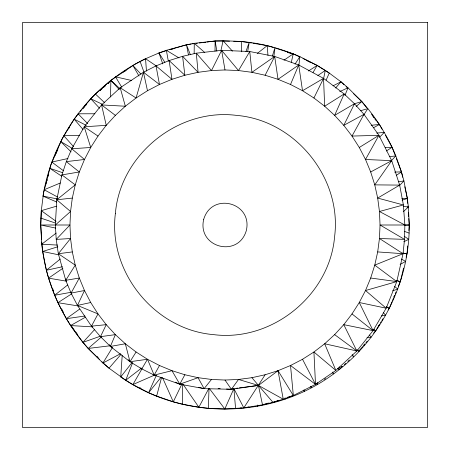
<?xml version="1.0" encoding="UTF-8"?>
<svg xmlns="http://www.w3.org/2000/svg" width="450" height="450" viewBox="0 0 450 450"><rect width="100%" height="100%" fill="white"/><g stroke="black" fill="none" stroke-linecap="round" stroke-linejoin="round"><path stroke-width="0.67" d="M215.016 51.227L215.117 40.995L229.539 41.181M194.147 53.708L194.276 43.312L215.117 40.995L223.082 40.742L241.251 41.451L248.743 42.553M78.817 113.158L74.166 119.149L62.286 138.521L50.766 165.021L43.566 192.825L41.293 210.662L40.731 225L41.738 244.232L42.643 251.488L46.378 270.276L48.566 278.151L54.652 295.256L57.915 302.698L66.324 318.69L70.588 325.558L82.941 342.366L88.194 348.446L102.926 363.032L109.024 368.19L125.73 380.239L132.868 384.581L148.618 392.681L156.645 396.101L173.289 401.805L182.548 404.224L198.861 407.25L208.322 408.313L224.814 408.971L243.804 407.88L262.496 404.831L272.953 402.328L283.241 399.218L293.332 395.511L315.512 384.373L335.863 370.434L356.861 350.978L373.072 330.626L386.179 308.199L396.782 281.599L403.054 253.704L404.522 239.366L404.859 225L403.397 204.958L399.662 185.102L391.697 160.656L378.928 135.321L363.994 114.351L354.504 103.781L344.166 93.96L323.544 78.379L298.721 64.986L274.691 56.458L249.761 51.519L221.619 50.344L196.284 53.19L182.588 56.323L169.121 60.576L156.015 65.908L143.454 72.248L120.212 87.772L101.571 104.934L84.229 126.788L71.769 148.776L66.324 161.618L61.931 174.898L56.767 199.783L55.344 225L56.222 239.417L58.331 253.732L65.739 280.316L71.072 293.091L77.462 305.426L91.468 326.171L100.496 336.673L110.402 346.438L129.988 361.721L141.801 368.904L154.17 375.098L179.781 384.182L204.097 388.648L231.396 389.295L258.429 385.414L278.027 370.688L290.52 365.512L302.518 359.269L313.926 352.001L324.658 343.766L334.631 334.631L343.766 324.658L352.001 313.926L359.269 302.518L365.512 290.52L370.688 278.027L374.754 265.129L377.685 251.921L379.451 238.511L380.042 225L379.451 211.489L377.685 198.079L374.754 184.871L370.688 171.973L365.512 159.48L359.269 147.482L352.001 136.074L343.766 125.342L334.631 115.369L324.658 106.234L313.926 97.999L302.518 90.731L290.52 84.487L278.027 79.312L265.129 75.246L251.921 72.315L238.511 70.549L225 69.958L211.489 70.549L198.079 72.315L184.871 75.246L171.973 79.312L159.48 84.487L147.482 90.731L136.074 97.999L125.342 106.234L115.369 115.369L106.234 125.342L97.999 136.074L90.731 147.482L84.487 159.48L79.312 171.973L75.246 184.871L72.315 198.079L70.549 211.489L69.958 225L70.549 238.511L72.315 251.921L75.246 265.129L79.312 278.027L84.487 290.52L90.731 302.518L97.999 313.926L106.234 324.658L115.369 334.631L125.342 343.766L136.074 352.001L147.482 359.269L159.48 365.512L171.973 370.688L184.871 374.754L198.079 377.685L211.489 379.451L225 380.042L238.511 379.451L251.921 377.685L265.129 374.754L278.027 370.688L293.332 395.511L287.303 397.333M110.503 96.947L110.886 80.319L134.955 64.232L145.564 58.736L158.979 52.965L166.928 50.49M339.182 366.907L339.114 369.681C277.481 419.243 185.535 422.359 120.729 376.926L122.198 355.511M337.596 368.274L339.114 369.681C382.899 335.402 409.455 280.586 409.269 225L408.814 218.559M208.322 408.313L209.008 388.777M112.196 347.383L110.402 346.438L115.369 334.631L100.496 336.673L106.234 324.658L91.468 326.171L97.999 313.926L77.462 305.426L84.487 290.52L71.072 293.091L79.312 278.027L65.739 280.316L65.79 278.938M56.486 206.201L41.293 210.662L40.731 225L41.608 239.316M407.666 245.947L407.098 253.148M408.842 230.586L409.269 225L408.386 207.017L407.323 198.298L404.775 186.756M257.344 406.406L257.49 405.034M298.868 65.61L299.863 56.627C278.955 47.784 256.494 41.569 233.674 41.276M273.876 56.531L274.984 47.644L272.357 56.093M317.458 382.5L317.132 384.581L316.451 383.4M247.663 51.733L249.216 42.328L245.964 51.536M46.766 180.951L47.008 179.578L46.693 180.838M56.796 202.044L43.003 196.155C49.05 158.766 66.696 123.418 93.144 96.283C108.444 81.022 126.045 68.068 145.564 58.736L156.482 66.077M45.979 184.14L46.941 180.135M323.466 79.206L325.294 70.419L317.132 65.419L299.863 56.627L295.014 64.164M220.989 50.321L223.082 40.742L232.431 51.137M291.262 62.578L293.237 53.831L275.861 48.251M403.566 268.082L400.517 280.98L398.385 286.172M406.136 257.22L406.935 253.828L402.986 253.074M156.645 396.101L161.556 377.544M366.435 107.511L361.806 101.554L354.493 103.753L334.631 115.369L344.166 93.96L324.658 106.234L323.544 78.379L302.518 90.731L298.721 64.986L278.027 79.312L274.691 56.458L251.921 72.315L249.761 51.519L238.511 70.549L221.619 50.344L211.489 70.549L196.284 53.19L198.079 72.315L182.588 56.323L184.871 75.246L169.121 60.576L171.973 79.312L156.015 65.908L159.48 84.487L143.454 72.248L136.074 97.999L120.212 87.772L119.61 89.004M47.801 176.912L48.398 174.915M132.609 362.784L125.73 380.239L141.446 368.156M344.942 95.422L347.991 87.784L340.976 81.81L329.271 73.074L325.294 70.419L317.835 75.566M389.604 307.592L392.001 301.753M392.535 300.454L393.334 298.507M393.863 297.208L394.661 295.262M395.196 293.963L395.994 292.016M54.394 156.904L57.988 148.894M290.52 84.487L298.721 64.986M156.375 375.289L148.618 392.681L161.044 377.286M326.16 80.032L329.271 73.074L317.132 65.419L302.946 58.483M55.288 154.704L57.009 150.958M393.851 297.169L394.712 295.296M182.008 383.816L173.289 401.805L162.472 377.499M313.926 97.999L323.544 78.379M354.504 103.781L343.766 125.342L363.994 114.351L352.001 136.074L378.928 135.321L365.512 159.48L391.697 160.656L374.754 184.871L399.662 185.102L377.685 198.079L403.397 204.958L379.451 211.489L404.859 225M265.129 75.246L274.691 56.458M208.704 388.693L198.861 407.25L183.094 384.345M57.437 198.546L56.767 199.783L70.549 211.489L55.344 225M184.871 374.754L179.781 384.182L175.309 382.191M153.062 374.276L154.17 375.098L159.48 365.512M142.048 368.674L132.868 384.581L154.395 375.159M313.054 72.489L317.132 65.419L308.464 70.993M155.458 375.283L154.17 375.098L147.482 359.269L141.801 368.904L140.811 367.959M68.434 129.009L69.474 127.277M379.761 324.056L376.245 329.934L373.641 333.141M380.464 322.881L381.167 321.705M381.87 320.529L382.928 318.763M388.198 309.943L389.256 308.183M112.337 347.692L102.926 363.032L120.561 353.711M65.739 280.316L75.246 265.129L58.331 253.732L70.549 238.511L56.222 239.417L69.958 225L40.731 225L55.738 228.077M136.074 352.001L129.988 361.721L128.199 359.612M265.129 374.754L243.804 407.88L233.882 388.614L231.396 389.295L226.502 389.031M363.707 115.065L367.841 108.591L361.806 101.554L347.991 87.784L339.711 91.631M378.186 326.385L378.849 325.356M82.766 108.934L84.043 107.319M120.729 376.926L132.114 362.452M365.957 342.681L367.234 341.066M198.653 387.287L204.097 388.648L211.489 379.451M362.79 346.511L358.206 351.669M363.656 345.442L364.956 343.839M80.145 111.561L81.472 109.963M82.356 108.9L90.754 98.775L95.4 94.011L110.886 80.319L120.004 88.751M83.689 107.629L86.676 104.186L85.314 105.699M335.632 87.986L340.976 81.81L344.036 84.645M121.05 354.296L109.024 368.19L101.908 361.789M94.545 329.67L82.941 342.366L100.378 336.201M363.752 345.308L364.686 344.301M391.106 160.971L395.82 155.897C388.873 138.836 379.305 122.985 367.841 108.591L360.467 110.773M399.156 185.929L403.92 180.939L401.434 171.849L395.82 155.897L389.7 156.645M379.507 137.306L384.3 132.379L376.729 133.082M100.153 90.444L102.167 88.582M103.68 87.182L105.699 85.314M344.301 364.686L345.814 363.285M347.833 361.418L349.346 360.022M403.251 211.748L408.386 207.017L403.537 206.466M340.217 368.196L342.27 366.306M99.529 90.827L102.122 88.582M103.674 87.238L105.744 85.438M107.814 83.644L109.367 82.294M356.152 106.464L361.806 101.554L353.683 93.825M101.554 336.842L88.194 348.446C62.044 319.089 44.848 281.368 41.777 242.044M72.315 198.079L56.767 199.783L75.246 184.871L61.931 174.898L79.312 171.973L66.324 161.618L84.487 159.48L71.769 148.776L72.816 147.898M60.334 258.981L46.378 270.276L62.336 266.766M257.361 53.404L267.188 45.624L273.189 47.396M67.607 285.007L54.652 295.256L71.139 292.281M107.854 83.616L108.934 82.766M341.066 367.234L342.146 366.384M56.194 233.061L41.738 244.232L57.589 245.087M79.644 309.105L66.324 318.69L84.96 316.007M62.887 268.262L48.566 278.151L66.544 281.199M396.281 175.41L401.434 171.849L396.293 158.265M283.989 60.199L293.237 53.831L299.863 56.976M124.448 71.426L125.595 70.661M324.405 379.339L325.553 378.574M71.792 293.766L57.915 302.698L78.233 305.955M386.303 151.02L392.085 147.302L385.431 135.248M122.951 72.281L124.087 71.572M124.549 71.224L126.27 70.161M359.269 147.482L378.928 135.321M373.472 127.789L379.412 124.442L382.106 129.223M85.438 317.188L70.588 325.558L92.717 326.886M400.106 264.465L405.63 261.439L401.383 259.009M370.688 171.973L391.697 160.656M333.022 85.843L340.976 81.81M403.734 241.774L408.707 239.338L404.173 236.222M60.317 182.993L44.134 189.743L57.566 197.032M404.505 225.163L409.269 225L380.042 225L404.522 239.366L379.451 238.511L403.054 253.704L374.754 265.129L396.782 281.599L365.512 290.52L386.179 308.199L359.269 302.518L373.072 330.626L343.766 324.658L356.861 350.978L324.658 343.766L335.863 370.434L313.926 352.001L315.512 384.373L290.52 365.512L293.332 395.511M274.657 401.856L276.632 401.13M162.771 63.9L158.979 52.965L166.388 50.299L186.497 44.797L191.199 44.044M392.569 290.841L397.766 289.086L394.622 286.464M276.339 401.377L278.263 400.748M57.797 246.78L42.643 251.488L58.731 254.824M402.086 200.149L407.357 198.512L403.92 180.939L398.52 181.783M171.551 49.286L173.447 48.718M268.526 403.009L262.496 404.831L258.429 385.414L251.921 377.685M169.627 49.708L186.497 44.797L194.276 43.312L204.593 52.38M274.494 401.754L276.474 401.197M277.796 400.826L279.782 400.264M154.17 375.098L171.973 370.688L179.781 384.182L198.079 377.685L204.097 388.648M271.322 402.666L273.994 402.019M67.956 158.529L51.818 162.051L63.45 170.758M77.462 305.426L90.731 302.518M147.482 359.269L129.988 361.721L125.342 343.766L110.402 346.438L109.328 344.638M381.437 315.911L385.611 315.332L383.434 312.626M235.924 388.35L237.971 388.08M239.338 387.906L258.429 385.414L283.241 399.218L278.027 370.688M58.331 253.732L72.315 251.921M192.566 43.869L193.933 43.695M195.981 43.431L197.347 43.262M199.401 42.998L201.448 42.739M202.815 42.564L205.549 42.216M206.916 42.041L215.117 40.995L216.861 51.131M110.323 345.752L88.194 348.446L99.461 359.409M240.097 408.049L241.459 407.886M247.596 407.16L248.963 407.002M371.216 125.286L379.412 124.442L375.227 118.98M366.992 337.567L371.188 337.179L369.36 335.076M71.769 148.776L90.731 147.482L84.229 126.788L106.234 125.342L101.571 104.934L125.342 106.234L120.212 87.772M204.013 42.508L205.403 42.458M394.611 172.108L401.434 171.849L402.683 177.255M79.667 135.377L63.799 135.737L73.637 146.728M401.867 198.619L407.357 198.512L407.706 203.349M385.228 147.403L392.085 147.302L395.066 155.031M94.888 113.766L78.069 113.799L87.694 123.66M218.115 388.575L220.213 388.688M377.685 251.921L403.054 253.704M370.688 278.027L396.782 281.599M402.964 253.209L406.997 253.845M250.11 42.778L251.477 43.009M252.844 43.234L267.188 45.624L267.975 55.344M43.003 196.155L57.043 198.855M131.631 80.488L115.487 76.809L121.843 87.345M287.252 52.307L290.565 53.404M40.86 218.115L55.254 223.003M396.45 280.423L400.309 281.751L396.461 280.384M62.556 172.682L49.691 168.249L61.712 176.226M404.522 231.412L409.089 233.083M307.147 60.75L308.396 61.324M102.707 104.445L90.754 98.775L99.585 108.259M86.394 125.443L74.166 119.149L83.059 129.499M373.387 329.591L375.834 330.851L373.613 329.271M308.998 61.661L310.196 62.331M139.804 387.669L141.002 388.339M72.45 148.494L60.705 141.559L71.083 151.858M178.987 57.938L166.388 50.299L168.322 61.149M356.923 349.718L359.246 351.225M303.289 390.493L304.436 391.264L304.031 389.953M84.229 126.788L97.999 136.074M41.293 210.662L56.036 221.316M334.631 334.631L356.861 350.978M101.571 104.934L115.369 115.369M352.001 313.926L373.072 330.626M97.656 357.356L96.666 356.434L98.556 358.211M95.4 94.011L104.805 102.887M346.067 86.58L347.079 87.542M352.322 355.365L353.717 356.856L352.131 354.594M140.957 74.149L132.868 65.419L138.988 76.028M110.886 80.319L119.126 89.421M272.953 402.328L258.429 385.414L238.511 379.451L231.396 389.295L225 380.042M310.478 386.702L311.344 387.787L311.062 386.438M372.763 115.948L374.377 118.17M77.664 334.592L75.623 331.83M371.458 114.064L374.389 117.889M209.447 388.626L224.814 408.971L233.882 388.614L235.586 408.6M374.968 119.098L375.789 120.189M332.303 372.285L333.512 373.928L332.556 372.099M73.305 328.534L74.081 329.698M72.017 326.655L72.754 327.769M158.979 52.965L164.869 62.392M62.331 310.196L61.74 308.953M62.606 310.826L63.259 311.985M302.518 359.269L315.512 384.373M190.26 54.45L186.497 44.797L188.438 54.821M52.701 288.697L53.438 290.638M140.091 61.459L144.084 72.433M143.454 72.248L147.482 90.731M221.619 50.344L225 69.958M407.908 206.117L408.009 207.501M408.364 212.338L408.662 216.484M145.564 58.736L146.453 71.156M241.251 41.451L241.751 51.75M285.103 397.789L285.154 399.173M41.563 233.167L41.625 235.209M182.323 384.598L182.548 404.224M115.386 213.48C107.893 271.924 154.755 329.788 213.48 334.614C271.924 342.107 329.788 295.245 334.614 236.52C342.107 178.076 295.245 120.212 236.52 115.386C178.076 107.893 120.212 154.755 115.386 213.48M203.709 219.296C196.982 247.421 238.056 258.429 246.291 230.704C253.018 202.579 211.944 191.571 203.709 219.296M427.5 22.5L22.5 22.5L22.5 427.5L427.5 427.5L427.5 22.5M217.463 408.544L216.067 408.375L217.463 408.544M389.295 308.441L386.359 306.709L389.295 308.441"/></g></svg>
